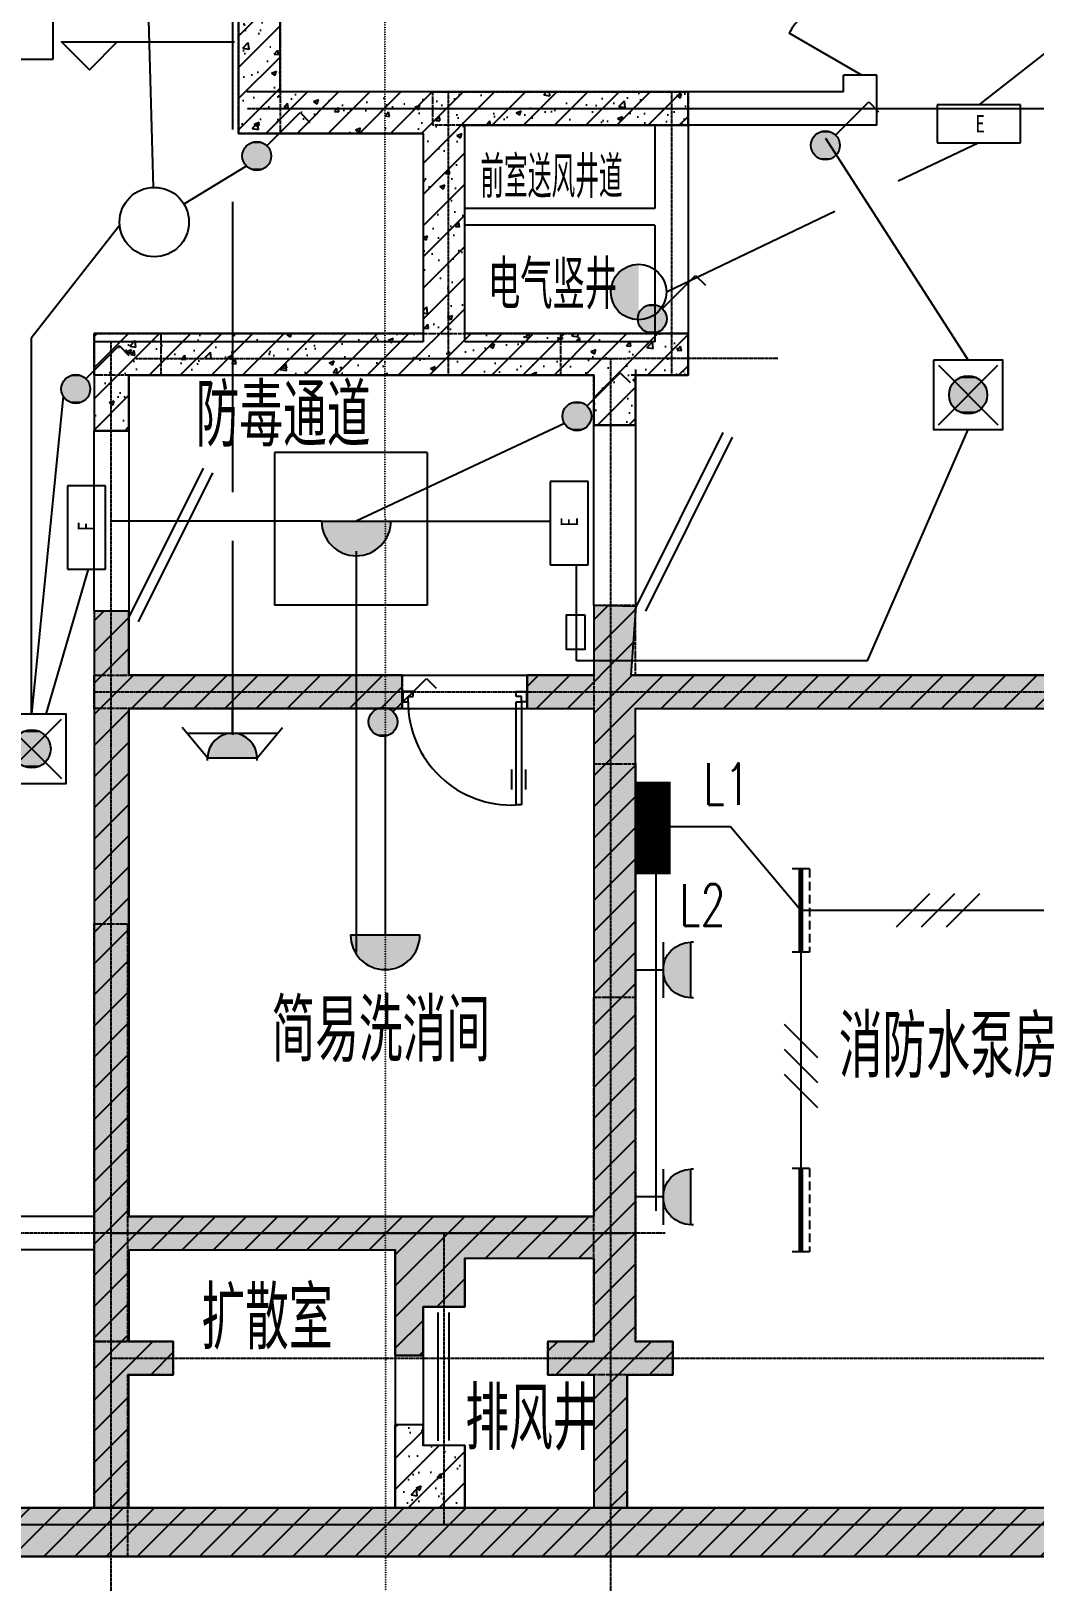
# Model space of a CAD drawing. Extents: x -170759 to 304867, y -311201 to 112352.
# Drawn here: x -92392 to -85164, y -131043 to -119878 of the extents above; entities that cross this region are included whole.
import ezdxf
from ezdxf.enums import TextEntityAlignment as Align

# ---------------------------------------------------------------- set-up
doc = ezdxf.new("R2010")
doc.units = 0
for name, pattern in [('ACAD_ISO04W100', [30.5, 24, -3, 0.5, -3]), ('DASHED', [0.75, 0.5, -0.25]), ('DOT2', [0.125, 0, -0.125]), ('DOTE', [2.42, 2, -0.2, 0.02, -0.2]), ('HIDDEN', [0.375, 0.25, -0.125])]:
    doc.linetypes.add(name, pattern=pattern)
doc.layers.get('0').update_dxf_attribs({"linetype": 'CONTINUOUS'})
for name, color, linetype in [('7', 8, 'CONTINUOUS'), ('DOTE', 251, 'CONTINUOUS'), ('EQUIP', 3, 'CONTINUOUS'), ('PUB_DIM', 3, 'CONTINUOUS'), ('TC', 253, 'CONTINUOUS'), ('TEX', 7, 'CONTINUOUS'), ('TEXT', 6, 'CONTINUOUS'), ('TXT', 3, 'CONTINUOUS'), ('WAL', 20, 'CONTINUOUS'), ('WALL', 7, 'CONTINUOUS'), ('WINDOW', 151, 'CONTINUOUS'), ('WINDOW_TEXT', 7, 'CONTINUOUS'), ('WIRE', 1, 'CONTINUOUS'), ('WZ', 3, 'CONTINUOUS'), ('ZHU', 251, 'CONTINUOUS'), ('ZXX', 2, 'ACAD_ISO04W100'), ('标注', 7, 'CONTINUOUS')]:
    doc.layers.add(name, color=color, linetype=linetype)
doc.styles.add('DIM_FONT', font='SIMPLEX.shx', dxfattribs={"width": 0.8})
doc.styles.add('HZFS', font='txt.shx', dxfattribs={"width": 0.8, "bigfont": 'msi_fsx.shx'})
doc.styles.add('HZS', font='txt', dxfattribs={"width": 0.7, "bigfont": 'HZS'})
doc.styles.add('HZTXT', font='txt.shx', dxfattribs={"width": 0.8, "bigfont": 'hztxt.shx'})
doc.styles.add('HZXXX', font='romans', dxfattribs={"width": 0.7, "bigfont": 'hzs'})
doc.styles.add('SIMPLEX', font='SIMPLEX.SHX')
doc.dimstyles.new('NORMAL', dxfattribs={"dimtxt": 300, "dimasz": 1, "dimexe": 250, "dimexo": 300, "dimgap": 150, "dimtad": 1, "dimdec": 0, "dimzin": 0, "dimdsep": 46, "dimtxsty": 'DIM_FONT', "dimblk": '_DIMX', "dimblk1": '_DIMX', "dimblk2": '_DIMX', "dimsah": 1, "dimcen": 2.5, "dimclrt": 7, "dimadec": 0, "dimazin": 0, "dimtfac": 1, "dimtdec": 0, "dimtix": 1, "dimtmove": 2, "dimatfit": 3, "dimldrblk": '_DIMX', "dimfxl": 0, "dimtolj": 1, "dimtzin": 0, "dimarcsym": 0})
pattern_1 = [(50, (-108706.48, -140644.84), (364.3693, -31.8782), [38.1, -419.1]), (355, (-108706.48, -140644.84), (-70.4857, 382.1133), [30.48, -335.28]), (100.451, (-108676.1, -140647.5), (293.885, 350.2334), [32.38, -356.18]), (46.1842, (-108706.5, -140543.24), (542.158, -84.0847), [57.15, -628.65]), (96.6356, (-108661.3, -140550.25), (474.8085, 494.851), [48.57, -534.27]), (351.184, (-108706.5, -140543.24), (474.809, 494.85), [45.72, -502.92]), (21, (-108655.68, -140568.64), (303.2298, -204.531), [38.1, -419.1]), (326, (-108655.68, -140568.64), (123.604, 368.376), [30.48, -335.28]), (71.4514, (-108630.4, -140585.7), (426.833, 163.8457), [32.38, -356.18]), (37.5, (-108706.48, -140644.84), (6.1772, 169.11008), [0, -331.216, 0, -340.36, 0, -336.55]), (7.5, (-108706.48, -140644.84), (133.6393, 200.36115), [0, -194.056, 0, -323.596, 0, -128.27]), (327.5, (-108819.76, -140644.84), (271.1812, -11.4575), [0, -127, 0, -396.24, 0, -525.78]), (317.5, (-108870.56, -140644.84), (296.2584, 50.853), [0, -165.1, 0, -263.144, 0, -373.38])]

# ---------------------------------------------------------------- blocks, each defined once
blk = doc.blocks.new('_DIMX')
blk.add_line((-150, 0), (150, 0))
at = {"const_width": 50}
blk.add_lwpolyline([(-70, -70), (70, 70)], dxfattribs=at)
blk = doc.blocks.new('_LINKPT1')
blk.add_line((0, 0), (0, 0))
blk = doc.blocks.new('M_Y18TZW')
blk.add_line((-0.5, 0), (0.5, 0))
blk.add_arc((0, 0), 0.5, 180, 0)
for points in [[(0.433, -0.25), (-0.433, -0.25), (0.5, 0), (-0.5, 0)], [(0.25, -0.433), (-0.25, -0.433), (0.433, -0.25), (-0.433, -0.25)], [(0, -0.5), (0, -0.5), (0.25, -0.433), (-0.25, -0.433)]]:
    blk.add_solid(points)
for p in [(-0.5, 0), (-0.5, 0), (-0.5, 0), (0.5, 0), (0.5, 0), (0.5, 0), (0, -0.5), (0, -0.5), (0, -0.5)]:
    blk.add_blockref('_LINKPT1', p)
at = {"width": 0.8, "flags": 9}
blk.add_attdef('A', (0, 0), '', height=0.00002, dxfattribs=at)
blk = doc.blocks.new('M_X23')
for p, q in [((-0.5, 1.05), (-0.5, 1)), ((-0.5, 1), (0.5, 1)), ((0.5, 1.05), (0.5, 1)), ((0.5, 0.5), (-0.5, 0.5)), ((0, 0.5), (0, 0))]:
    blk.add_line(p, q)
blk.add_arc((0, 1), 0.5, 180, 0)
for points in [[(0.433, 0.75), (-0.433, 0.75), (0.5, 1), (-0.5, 1)], [(0.25, 0.567), (-0.25, 0.567), (0.433, 0.75), (-0.433, 0.75)], [(0, 0.5), (0, 0.5), (0.25, 0.567), (-0.25, 0.567)]]:
    blk.add_solid(points)
blk.add_blockref('_LINKPT1', (0.001, 0))
at = {"width": 0.8, "flags": 9}
blk.add_attdef('A', (0, 0), '', height=0.00002, dxfattribs=at)
blk = doc.blocks.new('_WIE3')
for p, q in [((-0.2, 0.4), (-1, -0.4)), ((0.4, 0.4), (-0.4, -0.4)), ((1, 0.4), (0.2, -0.4))]:
    blk.add_line(p, q)
at = {"width": 0.8}
blk.add_attdef('N', text='', height=1, dxfattribs=at).set_placement((-0.017, 1.056), align=Align.MIDDLE)
blk = doc.blocks.new('_Y1QMM')
at = {"linetype": 'DASHED', "ltscale": 0.5}
blk.add_line((-1.2, 0.25), (1.2, 0.25), dxfattribs=at)
for p, q in [((-1.2, 0.25), (-1.2, -0.25)), ((-1.2, 0), (1.2, 0)), ((1.2, 0.25), (1.2, -0.25))]:
    blk.add_line(p, q)
at = {"const_width": 0.14}
blk.add_lwpolyline([(-1.2, 0), (1.2, 0)], dxfattribs=at)
at = {"xscale": 0.002, "yscale": 0.002, "zscale": 0.002}
for p in [(-1.2, 0), (0, 0), (1.2, 0)]:
    blk.add_blockref('_LINKPT1', p, dxfattribs=at)
at = {"style": 'DIM_FONT', "width": 0.8, "flags": 9}
blk.add_attdef('A', (0, 0), '', height=0.00002, dxfattribs=at)
blk = doc.blocks.new('M_X27')
for p, q in [((-0.358, 0.714), (-0.725, 0.277)), ((-0.358, 0.75), (-0.358, 0.714)), ((0.357, 0.714), (-0.358, 0.714)), ((0.357, 0.75), (0.357, 0.714)), ((0.357, 0.714), (0.724, 0.277)), ((0.656, 0.357), (-0.657, 0.357)), ((-0.001, 0.357), (-0.001, 0))]:
    blk.add_line(p, q)
blk.add_arc((-0.001, 0.714), 0.357, 180, 0)
for points in [[(0.309, 0.536), (-0.31, 0.536), (0.357, 0.714), (-0.358, 0.714)], [(0.178, 0.405), (-0.179, 0.405), (0.309, 0.536), (-0.31, 0.536)], [(-0.001, 0.357), (-0.001, 0.357), (0.178, 0.405), (-0.179, 0.405)]]:
    blk.add_solid(points)
blk.add_blockref('_LINKPT1', (-0.001, 0))
at = {"width": 0.8, "flags": 9}
blk.add_attdef('A', (0, 0), '', height=0.00002, dxfattribs=at)
blk = doc.blocks.new('M_X2')
for p, q in [((0.147, 0.356), (0.625, 0.833)), ((0.625, 0.833), (0.766, 0.692))]:
    blk.add_line(p, q)
blk.add_circle((0, 0.208), 0.208)
for points in [[(-0.18, 0.313), (0.18, 0.313), (-0.208, 0.208), (0.208, 0.208)], [(-0.104, 0.389), (0.104, 0.389), (-0.18, 0.313), (0.18, 0.313)], [(0, 0.417), (0, 0.417), (-0.104, 0.389), (0.104, 0.389)], [(-0.18, 0.104), (0.18, 0.104), (-0.208, 0.208), (0.208, 0.208)], [(-0.104, 0.028), (0.104, 0.028), (-0.18, 0.104), (0.18, 0.104)], [(0, 0), (0, 0), (-0.104, 0.028), (0.104, 0.028)]]:
    blk.add_solid(points)
for p in [(0, 0.417), (-0.208, 0.208), (0.208, 0.208), (0, 0)]:
    blk.add_blockref('_LINKPT1', p)
at = {"width": 0.8, "flags": 9}
blk.add_attdef('A', (0, 0), '', height=0.00002, dxfattribs=at)
blk = doc.blocks.new('M_Y41NTT')
for p, q in [((0.6, 0.55), (-0.6, 0.55)), ((-0.6, 0.55), (-0.6, 0)), ((0.6, 0), (0.6, 0.55)), ((-0.6, 0), (0.6, 0))]:
    blk.add_line(p, q)
for p in [(0, 0.55), (-0.6, 0.25), (0.6, 0.25), (0, 0)]:
    blk.add_blockref('_LINKPT1', p)
at = {"width": 0.8}
blk.add_text('E', height=0.25, dxfattribs=at).set_placement((-0.05, 0.15))
at = {"width": 0.8, "flags": 9}
blk.add_attdef('A', (0, 0), '', height=0.00002, dxfattribs=at)
blk = doc.blocks.new('M_Y9')
for p, q in [((-0.429, 0.429), (0.429, -0.429)), ((-0.429, -0.429), (0.429, 0.429))]:
    blk.add_line(p, q)
blk.add_lwpolyline([(-0.5, 0.5), (-0.5, -0.5), (0.5, -0.5), (0.5, 0.5)], close=True)
blk.add_circle((0, 0), 0.275)
for points in [[(-0.137, 0.238), (0.137, 0.238), (-0.238, 0.137), (0.238, 0.137)], [(0, 0.275), (0, 0.275), (-0.137, 0.238), (0.137, 0.238)], [(-0.238, 0.137), (0.238, 0.137), (-0.275, 0), (0.275, 0)], [(-0.238, -0.137), (0.238, -0.137), (-0.275, 0), (0.275, 0)], [(-0.137, -0.238), (0.137, -0.238), (-0.238, -0.137), (0.238, -0.137)], [(0, -0.275), (0, -0.275), (-0.137, -0.238), (0.137, -0.238)]]:
    blk.add_solid(points)
for p in [(0, 0.5), (-0.5, 0), (0.5, 0), (0, -0.5)]:
    blk.add_blockref('_LINKPT1', p)
at = {"width": 0.8, "flags": 9}
blk.add_attdef('A', (0, 0), '', height=0.00002, dxfattribs=at)
blk = doc.blocks.new('_X25FLN')
blk.add_circle((0, 0), 0.5)
at = {"style": 'DIM_FONT', "width": 0.8, "flags": 9}
blk.add_attdef('A', (0, 0), '', height=0.00002, dxfattribs=at)
blk = doc.blocks.new('M_A23MCU')
for p, q in [((-0.454, 0.081), (-0.454, 0.905)), ((-0.454, 0.905), (-0.413, 0.905)), ((-0.413, 0.905), (-0.413, 0.081)), ((-0.489, 0.782), (-0.489, 0.624)), ((-0.378, 0.782), (-0.378, 0.624)), ((-0.495, -0.002), (-0.495, 0.081)), ((-0.495, 0.081), (-0.454, 0.081)), ((-0.413, 0.081), (-0.454, 0.081)), ((-0.454, 0.081), (-0.454, 0.039)), ((-0.454, 0.039), (-0.413, 0.039)), ((-0.413, 0.039), (-0.413, -0.002)), ((0.412, 0.039), (0.412, -0.002)), ((0.453, 0.039), (0.412, 0.039)), ((0.453, 0.081), (0.453, 0.039)), ((0.494, 0.081), (0.453, 0.081)), ((0.494, -0.002), (0.494, 0.081)), ((-0.413, -0.002), (-0.495, -0.002)), ((-0.495, -0.002), (-0.495, -0.002)), ((0.412, -0.002), (0.494, -0.002)), ((0.494, -0.002), (0.494, -0.002))]:
    blk.add_line(p, q)
blk.add_arc((-0.372, 0.082), 0.825, 359.9283, 92.866)
blk = doc.blocks.new('M_Y22UGQ')
blk.add_circle((0, 0.5), 0.5)
for points in [[(0.433, 0.25), (-0.433, 0.25), (0.5, 0.5), (-0.5, 0.5)], [(0.25, 0.067), (-0.25, 0.067), (0.433, 0.25), (-0.433, 0.25)], [(0, 0), (0, 0), (0.25, 0.067), (-0.25, 0.067)]]:
    blk.add_solid(points)
for p in [(0, 1), (0, 1), (-0.5, 0.5), (-0.5, 0.5), (0.5, 0.5), (0.5, 0.5), (0, 0), (0, 0)]:
    blk.add_blockref('_LINKPT1', p)
at = {"width": 0.8, "flags": 9}
blk.add_attdef('A', (0, 0), '', height=0.00002, dxfattribs=at)
blk = doc.blocks.new('_DBLK1')
for p, q in [((-0.5, 0), (-0.25, -0.433)), ((0.5, 0), (0.25, -0.433))]:
    blk.add_line(p, q)
for centre, start, end in [((-0.5, 0), 300, 0), ((0.5, 0), 180, 240)]:
    blk.add_arc(centre, 0.5, start, end)
at = {"layer": 'WINDOW_TEXT', "style": 'SIMPLEX', "flags": 9}
blk.add_attdef('A', text='', height=1, dxfattribs=at).set_placement((0, 1.5), align=Align.MIDDLE)

msp = doc.modelspace()

# ---------------------------------------------------------------- hatches: boundary and pattern name
at = {"layer": 'WIRE'}
h = msp.add_hatch(dxfattribs=at)
h.set_pattern_fill('AR-CONC', scale=2, style=0)
h.set_pattern_definition(pattern_1)
h.paths.add_polyline_path([(-91686.48801, -122757.31182), (-91686.48801, -122357.31182), (-88336.48801, -122357.31182), (-88336.48801, -122717.31182), (-88036.48801, -122717.31182), (-88036.48801, -122357.31182), (-87656.48801, -122357.31182), (-87656.48801, -122057.31182), (-89266.48801, -122057.31182), (-89266.48801, -120557.31185), (-87656.48821, -120557.31185), (-87656.48821, -120317.31182), (-90596.48801, -120317.31182), (-90596.48801, -118757.31182), (-89936.48801, -118757.31182), (-89936.48801, -118517.31182), (-90596.48801, -118517.31182), (-90596.48801, -116157.31182), (-88636.48801, -116157.31182), (-88636.48801, -118517.31182), (-88936.48801, -118517.31182), (-88936.48801, -118757.31182), (-88276.48801, -118757.31182), (-88276.48801, -118517.31182), (-88396.48801, -118517.31182), (-88396.48801, -115857.31182), (-90896.48801, -115857.31182), (-90896.48801, -120617.31182), (-89566.48801, -120617.31182), (-89566.48801, -122057.31182), (-91936.48801, -122057.31182), (-91936.48801, -122757.31182)])
h = msp.add_hatch(dxfattribs=at)
h.set_pattern_fill('ANSI31', scale=50, style=0)
h.set_pattern_definition([(45, (-109155.22, -140644.84), (-112.2532, 112.2532), [])])
h.paths.add_polyline_path([(-91686.48801, -122757.31182), (-91686.48801, -122357.31182), (-88336.48801, -122357.31182), (-88336.48801, -122717.31182), (-88036.48801, -122717.31182), (-88036.48801, -122357.31182), (-87656.48801, -122357.31182), (-87656.48801, -122057.31182), (-89266.48801, -122057.31182), (-89266.48801, -120557.31185), (-87656.48821, -120557.31185), (-87656.48821, -120317.31182), (-90596.48801, -120317.31182), (-90596.48801, -118757.31182), (-89936.48801, -118757.31182), (-89936.48801, -118517.31182), (-90596.48801, -118517.31182), (-90596.48801, -116157.31182), (-88636.48801, -116157.31182), (-88636.48801, -118517.31182), (-88936.48801, -118517.31182), (-88936.48801, -118757.31182), (-88276.48801, -118757.31182), (-88276.48801, -118517.31182), (-88396.48801, -118517.31182), (-88396.48801, -115857.31182), (-90896.48801, -115857.31182), (-90896.48801, -120617.31182), (-89566.48801, -120617.31182), (-89566.48801, -122057.31182), (-91936.48801, -122057.31182), (-91936.48801, -122757.31182)])
h = msp.add_hatch(dxfattribs=at)
h.set_pattern_fill('AR-CONC', scale=2, style=0)
h.set_pattern_definition(pattern_1)
h.paths.add_polyline_path([(-94396.48801, -116637.31182), (-94396.48801, -116117.31182), (-97146.48801, -116117.31182), (-97146.48801, -126667.31182), (-95946.48801, -126667.31182), (-95946.48801, -130867.31182), (-66086.48801, -130867.31182), (-66086.48801, -126667.31182), (-64886.48801, -126667.31182), (-64886.48801, -124517.31182), (-64936.48801, -124517.31182), (-64936.48801, -116117.31182), (-65516.48801, -116117.31182), (-65516.48801, -116357.31182), (-65236.48801, -116357.31182), (-65236.48801, -126317.31182), (-69016.48801, -126317.31182), (-69016.48801, -126557.31182), (-66436.48801, -126557.31182), (-66436.48801, -130517.31182), (-70096.48801, -130517.31182), (-95596.48801, -130517.31182), (-95596.48801, -126317.31182), (-96796.48801, -126317.31182), (-96796.48585, -116357.31162), (-95846.48801, -116357.31182), (-95846.48801, -116637.31182), (-95596.48801, -116637.31182), (-95596.48801, -116357.31182), (-94636.48801, -116357.31182), (-94636.48801, -116637.31182)])
h = msp.add_hatch(dxfattribs=at)
h.set_pattern_fill('ANSI31', scale=50, style=0)
h.set_pattern_definition([(45, (-108706.48, -141436.6), (-112.2532, 112.2532), [])])
h.paths.add_polyline_path([(-94396.48801, -116637.31182), (-94396.48801, -116117.31182), (-97146.48801, -116117.31182), (-97146.48801, -126667.31182), (-95946.48801, -126667.31182), (-95946.48801, -130867.31182), (-66086.48801, -130867.31182), (-66086.48801, -126667.31182), (-64886.48801, -126667.31182), (-64886.48801, -124517.31182), (-64936.48801, -124517.31182), (-64936.48801, -116117.31182), (-65516.48801, -116117.31182), (-65516.48801, -116357.31182), (-65236.48801, -116357.31182), (-65236.48801, -126317.31182), (-69016.48801, -126317.31182), (-69016.48801, -126557.31182), (-66436.48801, -126557.31182), (-66436.48801, -130517.31182), (-70096.48801, -130517.31182), (-95596.48801, -130517.31182), (-95596.48801, -126317.31182), (-96796.48801, -126317.31182), (-96796.48585, -116357.31162), (-95846.48801, -116357.31182), (-95846.48801, -116637.31182), (-95596.48801, -116637.31182), (-95596.48801, -116357.31182), (-94636.48801, -116357.31182), (-94636.48801, -116637.31182)])
h = msp.add_hatch(dxfattribs=at)
h.set_pattern_fill('AR-CONC', scale=2, style=0)
h.set_pattern_definition(pattern_1)
h.paths.add_polyline_path([(-91936.48801, -124057.31182), (-91936.48801, -130517.31182), (-91686.48801, -130517.31182), (-91686.48801, -129557.31182), (-91366.48801, -129557.31182), (-91366.48801, -129317.31182), (-91686.48801, -129317.31182), (-91686.48801, -128657.31182), (-89766.48782, -128657.31183), (-89766.48783, -129417.91892), (-89566.48783, -129417.91892), (-89566.48783, -129067.91892), (-89266.48801, -129067.91892), (-89266.48801, -128717.31182), (-88336.48801, -128717.31182), (-88336.48801, -129317.31182), (-88666.48801, -129317.31182), (-88666.48801, -129557.31182), (-88336.48801, -129557.31182), (-88336.48801, -130517.31182), (-88096.48801, -130517.31182), (-88096.48801, -129557.31182), (-87766.48801, -129557.31182), (-87766.48801, -129317.31182), (-88036.48801, -129317.31182), (-88036.48801, -124757.31182), (-84736.48801, -124757.31182), (-84736.48801, -125357.31182), (-84496.48801, -125357.31182), (-84496.48801, -124517.31182), (-88066.48801, -124517.31182), (-88030.67795, -124023.4721), (-88336.48801, -124017.31182), (-88336.48801, -124517.31182), (-88816.48801, -124517.31182), (-88816.48801, -124757.31182), (-88336.48801, -124757.31182), (-88336.48801, -128417.31182), (-91686.48801, -128417.31182), (-91686.48801, -124757.31182), (-89716.48801, -124757.31182), (-89716.48801, -124517.31182), (-91686.48801, -124517.31182), (-91686.48801, -124057.31182)])
h = msp.add_hatch(dxfattribs=at)
h.set_pattern_fill('ANSI31', scale=50, style=0)
h.set_pattern_definition([(45, (-108229.05, -140644.84), (-112.2532, 112.2532), [])])
h.paths.add_polyline_path([(-91936.48801, -124057.31182), (-91936.48801, -130517.31182), (-91686.48801, -130517.31182), (-91686.48801, -129557.31182), (-91366.48801, -129557.31182), (-91366.48801, -129317.31182), (-91686.48801, -129317.31182), (-91686.48801, -128657.31182), (-89766.48782, -128657.31183), (-89766.48783, -129417.91892), (-89566.48783, -129417.91892), (-89566.48783, -129067.91892), (-89266.48801, -129067.91892), (-89266.48801, -128717.31182), (-88336.48801, -128717.31182), (-88336.48801, -129317.31182), (-88666.48801, -129317.31182), (-88666.48801, -129557.31182), (-88336.48801, -129557.31182), (-88336.48801, -130517.31182), (-88096.48801, -130517.31182), (-88096.48801, -129557.31182), (-87766.48801, -129557.31182), (-87766.48801, -129317.31182), (-88036.48801, -129317.31182), (-88036.48801, -124757.31182), (-84736.48801, -124757.31182), (-84736.48801, -125357.31182), (-84496.48801, -125357.31182), (-84496.48801, -124517.31182), (-88066.48801, -124517.31182), (-88030.67795, -124023.4721), (-88336.48801, -124017.31182), (-88336.48801, -124517.31182), (-88816.48801, -124517.31182), (-88816.48801, -124757.31182), (-88336.48801, -124757.31182), (-88336.48801, -128417.31182), (-91686.48801, -128417.31182), (-91686.48801, -124757.31182), (-89716.48801, -124757.31182), (-89716.48801, -124517.31182), (-91686.48801, -124517.31182), (-91686.48801, -124057.31182)])
h = msp.add_hatch(dxfattribs=at)
h.set_pattern_fill('AR-CONC', scale=2, style=0)
h.set_pattern_definition(pattern_1)
h.paths.add_polyline_path([(-89766.48783, -129917.91892), (-89766.48783, -130517.31182), (-89266.48801, -130517.31182), (-89266.48801, -130067.91892), (-89566.48783, -130067.91892), (-89566.48783, -129917.91892)])
h = msp.add_hatch(dxfattribs=at)
h.set_pattern_fill('ANSI31', scale=50, style=0)
h.set_pattern_definition([(45, (-107883.94, -140644.84), (-112.2532, 112.2532), [])])
h.paths.add_polyline_path([(-89766.48783, -129917.91892), (-89766.48783, -130517.31182), (-89266.48801, -130517.31182), (-89266.48801, -130067.91892), (-89566.48783, -130067.91892), (-89566.48783, -129917.91892)])

# ---------------------------------------------------------------- linework, layer by layer
at = {"layer": '7'}
for p, q in [((-91936.48801, -124057.31182, 0), (-91936.48801, -122757.31182, 0)), ((-91686.48801, -122757.31182, 0), (-91686.48801, -124057.31182, 0)), ((-88336.48801, -124017.31182, 0), (-88336.48801, -122717.31182, 0)), ((-88036.48801, -122717.31182, 0), (-88036.48801, -124017.31182, 0)), ((-87405.20041, -122770.96348, 0), (-88030.67795, -124023.4721, 0)), ((-89535.99064, -122913.8945, 0), (-90635.99064, -122913.8945, 0)), ((-90635.99064, -122913.8945, 0), (-90635.99064, -124013.8945, 0)), ((-89535.99064, -122913.8945, 0), (-89535.99064, -124013.8945, 0)), ((-91150.3644, -123027.40454, 0), (-91686.48801, -124100.98336, 0)), ((-91083.26573, -123060.91227, 0), (-91619.38933, -124134.49109, 0)), ((-89535.99064, -124013.8945, 0), (-90635.99064, -124013.8945, 0)), ((-89716.48801, -124517.31182, 0), (-88816.48801, -124517.31182, 0)), ((-89716.48801, -124757.31182, 0), (-88816.48801, -124757.31182, 0)), ((-89377.26531, -130032.29621, 0), (-89377.26531, -129108.93863, 0)), ((-89766.48783, -129417.91892, 0), (-89766.48783, -129917.91892, 0)), ((-89566.48783, -129417.91892, 0), (-89566.48783, -129917.91892, 0))]:
    msp.add_line(p, q, dxfattribs=at)
at = {"layer": 'DOTE', "color": 251, "linetype": 'DOT2', "ltscale": 2}
msp.add_line((-89853.3639, -94851.17684), (-89835.8285, -134591.28057), dxfattribs=at)
at = {"layer": 'DOTE', "color": 251, "linetype": 'DOTE', "ltscale": 0.5}
for p, q in [((-89386.48801, -120317.31182, 0), (-89386.48801, -122357.31182, 0)), ((-87776.48801, -120317.31182, 0), (-87776.48801, -122357.31182, 0)), ((-90836.48801, -120437.31182, 0), (-81016.48801, -120437.31182, 0)), ((-90716.48801, -120437.31182, 0), (-81016.48801, -120437.31182, 0)), ((-91816.48801, -122117.31182, 0), (-91816.48801, -133298.01885, 0)), ((-91636.48801, -122237.31182, 0), (-88096.48801, -122237.31182, 0)), ((-90716.48801, -122237.31182, 0), (-88216.48801, -122237.31182, 0)), ((-88216.48801, -122237.31182, 0), (-88216.48801, -133298.01885, 0)), ((-87010.94736, -122238.01182), (-88096.48801, -122237.31182, 0)), ((-91936.48801, -124637.31182, 0), (-81016.48801, -124637.31182, 0)), ((-91936.48801, -124637.31182, 0), (-81016.48801, -124637.31182, 0)), ((-87822.70524, -128537.31182), (-93136.48801, -128537.31182, 0)), ((-91816.48801, -128537.31182, 0), (-88096.48801, -128537.31182, 0)), ((-89416.48801, -128537.31182, 0), (-89416.48801, -130637.31182, 0)), ((-91816.48801, -129437.31182, 0), (-84616.48801, -129437.31182, 0)), ((-101236.11122, -130637.31182, 0), (-81016.48801, -130637.31182, 0)), ((-96916.48801, -130637.31182, 0), (-65116.48801, -130637.31182, 0))]:
    msp.add_line(p, q, dxfattribs=at)
at = {"layer": 'TEXT', "color": 3}
msp.add_lwpolyline([(-91771.17715, -119957.11674), (-91971.17715, -120157.19565), (-92171.17715, -119957.11674), (-90925.02824, -119957.11674)], dxfattribs=at)
at = {"layer": 'WAL', "color": 2, "linetype": 'HIDDEN'}
msp.add_line((-89456.9315, -130036.49331, 0), (-89456.9315, -129108.93863, 0), dxfattribs=at)
at = {"layer": 'WALL'}
for p, q in [((-86296.48801, -120197.31182, 0), (-86536.48801, -120197.31182, 0)), ((-86536.48801, -120317.31182, 0), (-86536.48801, -120197.31182, 0)), ((-86296.48801, -120557.31182, 0), (-86296.48801, -120197.31182, 0)), ((-86536.48801, -120317.31182, 0), (-90836.48801, -120317.31182, 0)), ((-89266.48801, -120317.31182, 0), (-90836.48801, -120317.31182, 0)), ((-89076.48801, -120557.31182, 0), (-89276.48801, -120557.31182, 0)), ((-87896.48801, -120557.31182, 0), (-89266.48801, -120557.31182, 0)), ((-89266.48801, -121157.31182, 0), (-89266.48801, -120557.31182, 0)), ((-87896.48801, -120557.31182, 0), (-87896.48801, -121157.31182, 0)), ((-87896.48801, -120557.31182, 0), (-87896.48801, -121157.31182, 0)), ((-87656.48801, -120557.31182, 0), (-87656.48801, -122357.31182, 0)), ((-87656.48801, -120557.31182, 0), (-87656.48801, -122357.31182, 0)), ((-86296.48801, -120557.31182, 0), (-87656.48801, -120557.31182, 0)), ((-90836.48801, -120617.31182, 0), (-89566.48801, -120617.31182, 0)), ((-89566.48801, -120617.31182, 0), (-90836.48801, -120617.31182, 0)), ((-89566.48801, -120617.31182, 0), (-89566.48801, -122117.31182, 0)), ((-89566.48801, -120617.31182, 0), (-89566.48801, -122117.31182, 0)), ((-87896.48801, -121157.31182, 0), (-89266.48801, -121157.31182, 0)), ((-87896.48801, -121277.31182, 0), (-89266.48801, -121277.31182, 0)), ((-89266.48801, -122117.31182, 0), (-89266.48801, -121277.31182, 0)), ((-87896.48801, -121277.31182, 0), (-87896.48801, -122117.31182, 0)), ((-87896.48801, -121277.31182, 0), (-87896.48801, -122117.31182, 0)), ((-89566.48801, -122117.31182, 0), (-91936.48801, -122117.31182, 0)), ((-91936.48801, -122117.31182, 0), (-91936.48801, -122757.31182, 0)), ((-87896.48801, -122117.31182, 0), (-89266.48801, -122117.31182, 0)), ((-90076.48801, -122357.31182, 0), (-91686.48801, -122357.31182, 0)), ((-91686.48801, -122357.31182, 0), (-91686.48801, -122757.31182, 0)), ((-88366.48801, -122357.31182, 0), (-90256.48801, -122357.31182, 0)), ((-87656.48801, -122357.31182, 0), (-88066.48801, -122357.31182, 0)), ((-88036.48801, -122317.31182, 0), (-88036.48801, -122717.31182, 0)), ((-91686.48801, -122757.31182, 0), (-91936.48801, -122757.31182, 0)), ((-91686.48801, -122757.31182, 0), (-91926.48801, -122757.31182, 0)), ((-88036.48801, -122717.31182, 0), (-88336.48801, -122717.31182, 0)), ((-88056.48801, -122717.31182, 0), (-88296.48801, -122717.31182, 0)), ((-91686.48801, -124057.31182, 0), (-91936.48801, -124057.31182, 0)), ((-91686.48801, -124057.31182, 0), (-91686.48801, -124517.31182, 0)), ((-91686.48801, -124517.31182, 0), (-90256.48801, -124517.31182, 0)), ((-89716.48801, -124757.31182, 0), (-89716.48801, -124517.31182, 0)), ((-89716.48801, -124517.31182, 0), (-89716.48801, -124517.31182, 0)), ((-89716.48801, -124757.31182, 0), (-89716.48801, -124517.31182, 0)), ((-88816.48801, -124517.31182, 0), (-88336.48801, -124517.31182, 0)), ((-88816.48801, -124757.31182, 0), (-88816.48801, -124517.31182, 0)), ((-88066.48801, -124517.31182, 0), (-84466.48801, -124517.31182, 0)), ((-91686.48801, -124757.31182, 0), (-91686.48801, -128417.31182, 0)), ((-91686.48801, -124757.31182, 0), (-90256.48801, -124757.31182, 0)), ((-89716.48801, -124757.31182, 0), (-89716.48801, -124757.31182, 0)), ((-88816.48801, -124757.31182, 0), (-88336.48801, -124757.31182, 0)), ((-88336.48801, -124757.31182, 0), (-88336.48801, -125637.40543, 0)), ((-88336.48801, -125152.66108, 0), (-88336.48801, -128417.31182, 0)), ((-88036.48801, -125152.66108, 0), (-88036.48801, -126837.40543, 0)), ((-91936.48801, -128417.31182, 0), (-93016.48801, -128417.31182, 0)), ((-91686.48801, -128417.31182, 0), (-88336.48801, -128417.31182, 0)), ((-91936.48801, -128657.31182, 0), (-93256.48801, -128657.31182, 0)), ((-91936.48801, -128657.31182, 0), (-91936.48801, -130517.31182, 0)), ((-91686.48801, -128657.31182, 0), (-89766.48782, -128657.31182, 0)), ((-91686.48801, -128657.31182, 0), (-91686.48801, -129317.31182, 0)), ((-89266.48801, -128717.31182, 0), (-88336.48801, -128717.31182, 0)), ((-89266.48801, -128717.31182, 0), (-89266.48801, -129067.91892, 0)), ((-88336.48801, -128717.31182, 0), (-88336.48801, -129317.31182, 0)), ((-88336.48801, -129557.31182, 0), (-88336.48801, -130517.31182, 0)), ((-88096.48801, -129557.31182, 0), (-88096.48801, -130517.31182, 0)), ((-89266.48801, -130067.91892, 0), (-89266.48801, -130517.31182, 0)), ((-95596.48801, -130517.31182, 0), (-91936.48801, -130517.31182, 0)), ((-91686.48801, -130517.31182, 0), (-89766.48783, -130517.31182, 0)), ((-89266.48801, -130517.31182, 0), (-88336.48801, -130517.31182, 0)), ((-88096.48801, -130517.31182, 0), (-84736.48801, -130517.31182, 0)), ((-66086.48801, -130867.31182, 0), (-95946.48801, -130867.31182, 0)), ((-95946.48801, -130867.31182, 0), (-66086.48801, -130867.31182, 0))]:
    msp.add_line(p, q, dxfattribs=at)
at = {"layer": 'WALL', "color": 7}
for p, q in [((-87338.10174, -122804.47121, 0), (-87963.57928, -124056.97983, 0)), ((-89766.48783, -129417.91892, 0), (-89766.48782, -128657.31182, 0)), ((-89566.48783, -129417.91892, 0), (-89566.48783, -129067.91892, 0)), ((-89566.48783, -129067.91892, 0), (-89566.48783, -129417.91892, 0)), ((-89266.48801, -129067.91892, 0), (-89566.48783, -129067.91892, 0)), ((-89566.48783, -129417.91892, 0), (-89766.48783, -129417.91892, 0)), ((-89566.48783, -129917.91892, 0), (-89766.48783, -129917.91892, 0)), ((-89766.48783, -130517.31182, 0), (-89766.48783, -129917.91892, 0)), ((-89566.48783, -130067.91892, 0), (-89566.48783, -129917.91892, 0)), ((-89566.48783, -129917.91892, 0), (-89566.48783, -130067.91892, 0)), ((-89266.48801, -130067.91892, 0), (-89566.48783, -130067.91892, 0))]:
    msp.add_line(p, q, dxfattribs=at)
at = {"layer": 'WIRE'}
for p, q in [((-92231.23953, -120081.6626), (-92231.23953, -115644.38621)), ((-90937.49532, -120587.83246, 0), (-90937.49532, -117347.34277, 0)), ((-91577.76224, -118677.2077), (-91510.57014, -121004.88311)), ((-84698.97513, -119733.96945), (-85560.88883, -120408.96865)), ((-93688.1321, -120081.6626), (-92231.23953, -120081.6626)), ((-86667.05723, -120649.71389), (-85638.63412, -122249.51193)), ((-85560.88883, -120683.96865, 0), (-86141.48633, -120960.98477, 0)), ((-90836.049, -120849.35282), (-91289.69871, -121124.9701)), ((-90937.49532, -123199.0577, 0), (-90937.49532, -121107.98776, 0)), ((-86597.92727, -121178.76301, 0), (-87813.31904, -121758.65375, 0)), ((-91752.4431, -121276.12991), (-92387.42505, -122089.00518)), ((-92387.42505, -124799.28501), (-92387.42505, -122089.00518)), ((-92159.68651, -122508.84872, 0), (-92387.42505, -124799.28501)), ((-88547.68124, -122705.22849, 0), (-90048.18937, -123408.35419)), ((-86363.17409, -124415.95287), (-85638.63412, -122749.51193)), ((-90298.18937, -123408.35419), (-91816.48801, -123408.35419, 0)), ((-89798.18937, -123408.35419), (-88650.81462, -123408.35419, 0)), ((-90937.49532, -124947.84527, 0), (-90937.49532, -123551.30232, 0)), ((-90048.18937, -123624.86054), (-90048.18937, -126514.57294)), ((-91979.72697, -123754.57348), (-92283.80408, -124799.28501)), ((-88459.6936, -124415.95287), (-88459.6936, -123723.7786, 0)), ((-86363.17409, -124415.95287), (-88459.6936, -124415.95287)), ((-89840.07928, -124957.83153), (-89839.44752, -126389.57294)), ((-87350.67829, -125611.97755), (-87931.79045, -125611.97755)), ((-86843.98801, -126212.71511, 0), (-87350.67829, -125611.97755)), ((-87888.26745, -125758.00541), (-87888.26745, -128375.83672, 0)), ((-84929.37574, -126212.71511, 0), (-86843.98801, -126212.71511, 0)), ((-86843.98801, -126512.71511, 0), (-86843.98801, -128103.1029, 0))]:
    msp.add_line(p, q, dxfattribs=at)
at = {"layer": 'WIRE', "color": 7}
msp.add_line((-91936.48801, -124057.31182, 0), (-91936.48801, -128417.31182, 0), dxfattribs=at)
at = {"layer": 'WIRE', "color": 7, "elevation": 0}
for points in [[(-90896.48801, -115857.31182), (-90896.48801, -120617.31182), (-89566.48801, -120617.31182), (-89566.48801, -122057.31182), (-91936.48801, -122057.31182), (-91936.48801, -122757.31182), (-91686.48801, -122757.31182), (-91686.48801, -122357.31182), (-88336.48801, -122357.31182), (-88336.48801, -122717.31182), (-88036.48801, -122717.31182), (-88036.48801, -122357.31182), (-87656.48801, -122357.31182), (-87656.48801, -122057.31182), (-89266.48801, -122057.31182), (-89266.48801, -120557.31185), (-87656.48821, -120557.31185), (-87656.48821, -120317.31182), (-90596.48801, -120317.31182), (-90596.48801, -118757.31182)], [(-70096.48801, -130517.31182), (-95596.48801, -130517.31182), (-95596.48801, -126317.31182), (-96796.48801, -126317.31182), (-96796.48585, -116357.31162), (-95846.48801, -116357.31182), (-95846.48801, -116637.31182), (-95596.48801, -116637.31182), (-95596.48801, -116357.31182), (-94636.48801, -116357.31182), (-94636.48801, -116637.31182), (-94396.48801, -116637.31182), (-94396.48801, -116637.31182), (-94396.48801, -116117.31182), (-97146.48801, -116117.31182), (-97146.48801, -126667.31182), (-95946.48801, -126667.31182), (-95946.48801, -130867.31182), (-66086.48801, -130867.31182)], [(-84496.48801, -124517.31182), (-88066.48801, -124517.31182), (-88030.67795, -124023.4721), (-88336.48801, -124017.31182), (-88336.48801, -124517.31182), (-88816.48801, -124517.31182), (-88816.48801, -124757.31182), (-88336.48801, -124757.31182), (-88336.48801, -128417.31182), (-91686.48801, -128417.31182), (-91686.48801, -124757.31182), (-89716.48801, -124757.31182), (-89716.48801, -124517.31182), (-91686.48801, -124517.31182), (-91686.48801, -124057.31182), (-91936.48801, -124057.31182), (-91936.48801, -130517.31182), (-91686.48801, -130517.31182), (-91686.48801, -129557.31182), (-91366.48801, -129557.31182), (-91366.48801, -129317.31182), (-91686.48801, -129317.31182), (-91686.48801, -128657.31182), (-89766.48782, -128657.31183), (-89766.48783, -129417.91892), (-89566.48783, -129417.91892), (-89566.48783, -129067.91892), (-89266.48801, -129067.91892), (-89266.48801, -128717.31182), (-88336.48801, -128717.31182), (-88336.48801, -129317.31182), (-88666.48801, -129317.31182), (-88666.48801, -129557.31182), (-88336.48801, -129557.31182), (-88336.48801, -130517.31182), (-88096.48801, -130517.31182), (-88096.48801, -129557.31182), (-87766.48801, -129557.31182), (-87766.48801, -129317.31182), (-88036.48801, -129317.31182), (-88036.48801, -124757.31182), (-84736.48801, -124757.31182)]]:
    msp.add_lwpolyline(points, dxfattribs=at)
at = {"layer": 'WIRE'}
msp.add_lwpolyline([(-88400.55323, -124082.83022), (-88400.55323, -124332.71491), (-88533.73376, -124332.71491), (-88533.73376, -124082.83022)], close=True, dxfattribs=at)
at = {"layer": 'WIRE', "const_width": 250}
msp.add_lwpolyline([(-87907.7723, -125286.15012), (-87907.7723, -125953.57432)], dxfattribs=at)
at = {"layer": 'ZHU', "elevation": 0}
msp.add_lwpolyline([(-89766.48783, -129917.91892), (-89766.48783, -130517.31182), (-89266.48801, -130517.31182), (-89266.48801, -130067.91892), (-89566.48783, -130067.91892), (-89566.48783, -129917.91892)], close=True, dxfattribs=at)
at = {"layer": 'ZXX', "color": 30}
for p, q in [((-91456.48801, -122057.31182, 0), (-91456.48801, -122357.31182, 0)), ((-88576.48801, -122057.31182, 0), (-88576.48801, -122357.31182, 0))]:
    msp.add_line(p, q, dxfattribs=at)
at = {"layer": 'ZXX', "color": 30, "elevation": 0}
for points in [[(-90896.48801, -120617.31182), (-90896.48801, -116957.31182), (-90896.48801, -116957.31182), (-90896.48801, -116717.31182), (-90896.48801, -116717.31182), (-90896.48801, -115857.31182), (-88396.48801, -115857.31182), (-88396.48801, -118517.31182), (-88276.48801, -118517.31182), (-88276.48801, -118757.31182), (-88936.48801, -118757.31182), (-88936.48801, -118517.31182), (-88636.48801, -118517.31182), (-88636.48801, -116157.31182), (-90596.48801, -116157.31182), (-90596.48801, -118517.31182), (-89936.48801, -118517.31182), (-89936.48801, -118757.31182), (-90596.48801, -118757.31182), (-90596.48801, -120617.31182), (-90896.48801, -120617.31182)], [(-89496.48821, -120557.31185), (-89496.48821, -120317.31185), (-87656.48821, -120317.31185), (-87656.48821, -120557.31185), (-89496.48821, -120557.31185)], [(-91936.48801, -122357.31182), (-91936.48801, -122057.31182), (-87656.48801, -122057.31182), (-87656.48801, -122357.31182), (-88036.48801, -122357.31182), (-88036.48801, -122717.31182), (-88336.48801, -122717.31182), (-88336.48801, -122357.31182), (-91936.48801, -122357.31182)], [(-84736.48801, -125357.31182), (-84496.48801, -125357.31182), (-84496.48801, -124517.31182), (-88036.48801, -124517.31182), (-88036.48801, -124017.31182), (-88336.48801, -124017.31182), (-88336.48801, -125157.31182), (-88036.48801, -125157.31182), (-88036.48801, -124757.31182), (-84736.48801, -124757.31182), (-84736.48801, -125357.31182)], [(-91936.48801, -124757.31182), (-91936.48801, -124517.31182), (-89716.48801, -124517.31182), (-89716.48801, -124757.31182), (-91936.48801, -124757.31182)], [(-91936.48801, -129318.56075), (-91936.48801, -126308.65229), (-91696.48801, -126308.65229), (-91696.48801, -129318.56075), (-91936.48801, -129318.56075)], [(-88666.48801, -129557.31182), (-88666.48801, -129317.31182), (-88336.48801, -129317.31182), (-88336.48801, -126837.40543), (-88036.48801, -126837.40543), (-88036.48801, -129317.31182), (-87766.48801, -129317.31182), (-87766.48801, -129557.31182), (-88666.48801, -129557.31182)], [(-92716.48801, -130867.31182), (-92716.48801, -130517.31182), (-91936.48801, -130517.31182), (-91936.48801, -129318.8938), (-91366.48801, -129317.31182), (-91366.48801, -129557.31182), (-91696.48801, -129557.31182), (-91696.48801, -130867.31182), (-92716.48801, -130867.31182)]]:
    msp.add_lwpolyline(points, dxfattribs=at)

# ---------------------------------------------------------------- block references
at = {"layer": 'EQUIP', "xscale": 500, "yscale": 500, "zscale": 500}
for name, p in [('M_X2', (-90764.90184, -120882.37233)), ('M_X2', (-86667.05723, -120805.96389)), ('M_Y41NTT', (-85560.88883, -120683.96865, 0)), ('_X25FLN', (-91503.35649, -121254.77901)), ('M_X2', (-87914.52283, -122056.19739, 0)), ('M_X2', (-92069.47553, -122560.93206, 0)), ('M_Y9', (-85638.63412, -122499.51193)), ('M_X2', (-88457.47026, -122757.31182, 0)), ('M_Y18TZW', (-90048.18937, -123408.35419)), ('M_X2', (-89855.02729, -124958.90964)), ('M_Y9', (-92387.42505, -125049.28501)), ('M_Y18TZW', (-89839.44752, -126389.57294))]:
    msp.add_blockref(name, p, dxfattribs=at)
at = {"layer": 'EQUIP'}
for name, p, xscale, yscale, zscale, rotation in [('M_Y22UGQ', (-88213.31904, -121758.65375, 0), 400, 400, 400, 270), ('M_Y41NTT', (-88375.81462, -123423.7786, 0), 500, 500, 500, 90), ('M_Y41NTT', (-91854.72697, -123454.57348), 500, 500, 500, 90), ('M_X27', (-90941.26828, -124757.31182, 0), 500, 500, 500, 180), ('_Y1QMM', (-86843.98801, -126212.71511, 0), 250, 250, 250, 270), ('M_X23', (-88036.48801, -126642.43106, 0), -400, 400, 400, 270), ('_Y1QMM', (-86843.98801, -128371.53619, 0), 250, 250, 250, 270), ('M_X23', (-88036.48801, -128276.84577, 0), -400, 400, 400, 270)]:
    msp.add_blockref(name, p, dxfattribs=dict(at, xscale=xscale, yscale=yscale, zscale=zscale, rotation=rotation))
at = {"layer": 'PUB_DIM', "xscale": 300, "yscale": 300, "zscale": 300}
msp.add_blockref('_WIE3', (-85856.65209, -126212.71511, 0), dxfattribs=at)
at = {"layer": 'PUB_DIM', "xscale": 300, "yscale": 300, "zscale": 300, "rotation": 90}
msp.add_blockref('_WIE3', (-86843.98801, -127331.48328, 0), dxfattribs=at)
at = {"layer": 'WINDOW'}
for name, p, xscale, yscale, zscale, rotation in [('_DBLK1', (-86409.42764, -119593.88844, 0), -1200, -1200, 1200, 90.00000000000271), ('M_A23MCU', (-89266.48801, -124637.31182, 0), 900, 900, 900, 179.9999999952976)]:
    msp.add_blockref(name, p, dxfattribs=dict(at, xscale=xscale, yscale=yscale, zscale=zscale, rotation=rotation))

# ---------------------------------------------------------------- texts
at = {"layer": 'TEX', "color": 3, "style": 'HZXXX', "text_generation_flag": 6, "width": 0.7}
msp.add_text('电气竖井', height=350, rotation=180, dxfattribs=at).set_placement((-89099.0414, -121880.14367))
at = {"layer": 'TXT', "color": 3, "linetype": 'Continuous', "style": 'HZTXT', "width": 0.7}
for s, p in [('防毒通道', (-91205.2989, -122872.43731, 0)), ('简易洗消间', (-90658.67169, -127303.03419)), ('消防水泵房', (-86570.21379, -127418.31795, 0)), ('扩散室', (-91163.57952, -129374.70084, 0)), ('排风井', (-89261.22959, -130099.91731, 0))]:
    msp.add_text(s, height=450, dxfattribs=at).set_placement(p)
at = {"layer": 'WZ', "style": 'HZS', "width": 0.6}
msp.add_text('  前室送风井道', height=300, dxfattribs=at).set_placement((-89474.89067, -121080.35278))
at = {"layer": '标注', "linetype": 'Continuous', "style": 'HZFS', "width": 0.7}
for s, p in [('L1', (-87545.48937, -125453.42504, 0)), ('L2', (-87719.545, -126323.10826, 0))]:
    msp.add_text(s, height=300, dxfattribs=at).set_placement(p)

# ---------------------------------------------------------------- dimensions: what is measured, and where the dimension line sits
at = {"layer": 'TC'}
msp.add_linear_dim(base=(-18486.48801, -132890.93521), p1=(-97146.48801, -130937.31182), p2=(-18486.48801, -130637.31182), dimstyle='NORMAL', dxfattribs=at).render()

doc.saveas('drawing.dxf')
